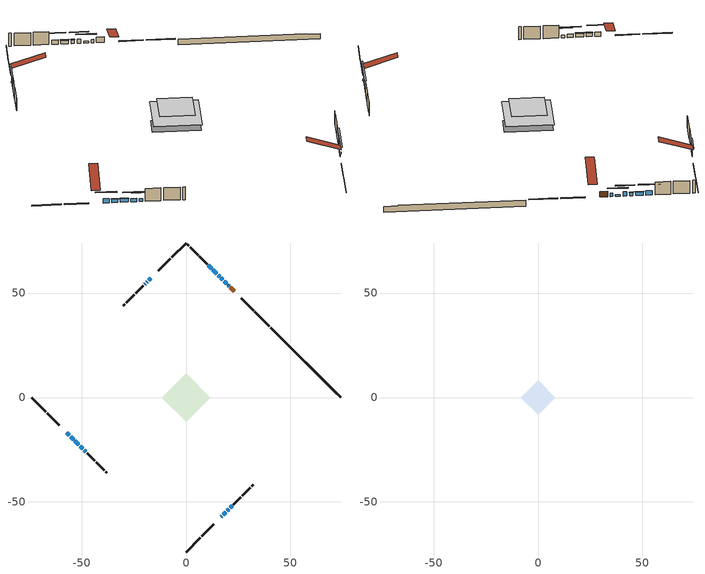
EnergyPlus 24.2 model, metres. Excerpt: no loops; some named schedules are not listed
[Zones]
conditioned space
 floor outside (Floor1 construction): -1.72,0 0,1.72 1.72,0 0,-1.72 z0.22
 floor adiabatic (AdiabaticFloorConstruction): -11.5,0 0,11.5 11.5,0 0,-11.5 z2.66
 floor foundation (Slab1 construction): -8.35,3.16 -3.16,8.35 8.35,-3.16 3.16,-8.35 z-2.07
 wall outside (RimJoist1 construction): 0,-73.94 6.91,-67.03 / -73.94,0 -67.03,-6.91 / 0,73.94 -6.91,67.03 / 39.87,34.06 32.96,40.97 z0.22:0.52
 wall outside (RimJoist2 construction): 7.57,-66.37 13.33,-60.61 / -66.37,-7.57 -60.61,-13.33 / -7.57,66.37 -13.33,60.61 / 32.31,41.63 26.54,47.39 z0.22:0.52
 wall outside (AdiabaticWallConstruction 1): 23.1,50.84 21.29,52.65 z0.22:2.25
 wall outside (AdiabaticWallConstruction): 20.63,53.31 20.1,53.84 / 16.08,57.85 15.36,58.58 / -19.56,54.38 -19.86,54.08 z0.22:1.44; 19.44,54.49 18.27,55.66 z0.22:0.83; -16.77,57.16 -17.81,56.12 z0.22:2.2; 17.62,56.32 16.74,57.2 / -18.47,55.47 -18.9,55.03 / 12.25,61.69 10.74,63.2 / 19.74,-54.2 20.46,-53.48 z0.22:1.8; -57.16,-16.77 -55.8,-18.14 z0.22:1.82; -55.14,-18.79 -53.78,-20.16 / -53.12,-20.82 -51.32,-22.61 / 14.71,59.23 12.91,61.03 / -50.67,-23.27 -49.3,-24.64 / 21.12,-52.82 22.02,-51.92 z0.22:1.49; 16.77,-57.16 17.13,-56.8 / -48.65,-25.29 -47.89,-26.05 z0.22:1.19; 17.79,-56.15 19.08,-54.85 z0.22:0.68
 wall outside (Wall1 construction): 22.67,-51.26 26.31,-47.62 / -47.23,-26.7 -43.59,-30.34 / -20.51,53.43 -24.15,49.78 / 10.08,63.85 6.44,67.49 z0.22:5.1
 wall outside (Wall2 construction): 26.97,-46.97 30.84,-43.1 / -42.94,-31 -39.07,-34.87 / -24.81,49.13 -28.68,45.26 / 5.79,68.15 1.92,72.02 z0.22:5.1
 wall outside (Wall3 construction): 31.49,-42.44 32.1,-41.84 / -38.41,-35.52 -37.81,-36.13 / -29.33,44.6 -29.94,44 / 1.26,72.67 0.66,73.28 z0.22:5.1
 wall foundation (FoundationWall1 construction): 40.53,33.41,-2.07 40.53,33.41,0.22 70.6,3.34,0.22 70.6,3.34,0.04 73.94,0,0.04 73.94,0,-2.07
 window (WindowConstruction 15): 20.63,53.31 20.1,53.84 z0.22:1.44
 window (WindowConstruction 5): 19.44,54.49 18.27,55.66 z0.22:0.83
 window (WindowConstruction 6): -16.77,57.16 -17.81,56.12 z0.22:2.2
 window (WindowConstruction 7): 17.62,56.32 16.74,57.2 z0.22:1.8
 window (WindowConstruction 8): -57.16,-16.77 -55.8,-18.14 z0.22:1.82
 window (WindowConstruction 9): -55.14,-18.79 -53.78,-20.16 z0.22:1.49
 window (WindowConstruction 10): -53.12,-20.82 -51.32,-22.61 z0.22:1.49
 window (WindowConstruction 11): 16.77,-57.16 17.13,-56.8 z0.22:1.19
 window (WindowConstruction 12): -18.47,55.47 -18.9,55.03 z0.22:1.8
 window (WindowConstruction 13): 16.08,57.86 15.36,58.58 z0.22:1.44
 window (WindowConstruction 14): 14.7,59.23 12.91,61.03 z0.22:1.49
 window (WindowConstruction 17): 17.79,-56.15 19.08,-54.85 z0.22:0.68
 window (WindowConstruction 16): -19.56,54.38 -19.85,54.08 z0.22:1.44
 window (WindowConstruction): 12.25,61.69 10.74,63.2 z0.22:1.8
 window (WindowConstruction 1): -50.67,-23.27 -49.3,-24.63 z0.22:1.49
 window (WindowConstruction 2): -48.65,-25.29 -47.89,-26.05 z0.22:1.19
 window (WindowConstruction 3): 19.74,-54.2 20.46,-53.48 z0.22:1.8
 window (WindowConstruction 4): 21.12,-52.82 22.02,-51.92 z0.22:1.49
 door (Door): 23.1,50.84 21.29,52.65 z0.22:2.25
 ceiling adiabatic (AdiabaticFloorConstruction): 0,-11.5 11.5,0 0,11.5 -11.5,0 z2.66
attic - vented
 floor to conditioned space (Floor2 construction Reversed): -8.3,0 0,8.3 8.3,0 0,-8.3 z5.1
 roof outside (Roof1 construction): 16.12,-57.82,5.1 8.03,-49.74,8.91 5.9,-51.87,8.91 13.99,-59.95,5.1; -57.82,-16.12,5.1 -49.74,-8.03,8.91 -51.87,-5.9,8.91 -59.95,-13.99,5.1; -16.12,57.82,5.1 -8.03,49.74,8.91 -5.9,51.87,8.91 -13.99,59.95,5.1; 23.76,50.18,5.1 15.68,42.1,8.91 17.81,39.97,8.91 25.89,48.05,5.1
shading: 16.41,57.53 21.31,52.63 21.6,52.92 16.7,57.82 z3.47; -19.68,54.26 -14.91,59.03 -15.2,59.32 -19.97,54.55 z4.84; 14.87,59.06 19.48,54.45 19.78,54.74 15.16,59.36 z4.44; -53.93,-20 -59.03,-14.91 -59.32,-15.2 -54.22,-20.29 z4.46; -53.64,-20.3 -55.28,-18.65 -55.58,-18.94 -53.93,-20.59 z1.69; -51.18,-22.76 -53.26,-20.67 -53.55,-20.96 -51.47,-23.05 z1.69; 17.28,-56.66 16.63,-57.31 16.92,-57.6 17.57,-56.95 z1.39; -19.04,54.89 -18.33,55.61 -18.62,55.9 -19.34,55.18 z2; 15.22,58.72 16.22,57.71 16.51,58 15.51,59.01 z1.64; 12.76,61.17 14.85,59.09 15.14,59.38 13.06,61.46 z1.69; 22.89,-51.05 13.99,-59.95 14.28,-60.24 23.18,-51.34 z6.06; 8.88,65.06 14.12,59.82 14.41,60.11 9.17,65.35 z4.44; -47.44,-26.5 -52.53,-21.4 -52.82,-21.69 -47.73,-26.79 z4.13; -46.02,-27.91 -50.51,-23.43 -50.8,-23.72 -46.32,-28.2 z3.83; 22.33,-51.61 17.87,-56.06 18.16,-56.35 22.62,-51.9 z4.44; 23.88,-50.06 19.25,-54.69 19.54,-54.98 24.17,-50.35 z4.13
[Building]
Building 1: Terrain=Suburbs
[Site:Location]
Toronto City Centre_ON: Latitude {deg}=43.63; Longitude {deg}=-79.39; Time Zone {hr}=-5; Elevation {m}=77; Keep Site Location Information=Yes
[Site:GroundTemperature:Shallow]
5.01852, 3.26908, 3.12898, 3.95918, 7.29196, 10.6092, 13.4851, 15.3069, 15.4617, 13.9799, 11.1774, 7.9619
[Site:WaterMainsTemperature]
Calculation Method=Schedule; Temperature Schedule=mains temperature schedule
[Material] Roughness=Rough; Thermal Absorptance=0.9
Name | Thickness {m} | Conductivity {W/m-K} | Density {kg/m3} | Specific Heat {J/kg-K} | Solar Absorptance | Visible Absorptance
asphalt or fiberglass shingles | 0.00635 | 0.162714 | 1121.4 | 1465.45 | 0.4 | 0.4
ceiling loosefill ins | 0.169333 | 0.0480833 | 16.02 | 1046.75 | 0.7 | 0.7
ceiling stud and cavity | 0.1397 | 0.147193 | 65.682 | 1177.47 | 0.7 | 0.7
concrete 4.0 in. | 0.1016 | 1.803125 | 2242.8 | 837.4 | 0.7 | 0.7
concrete 8.0 in. | 0.2032 | 1.803125 | 2242.8 | 837.4 | 0.7 | 0.7
door material | 0.04445 | 0.053851 | 512.64 | 1214.23 | 0.7 | 0.7
exterior vertical ins | 0.0115321 | 0.029427 | 32.04 | 1214.23 | 0.7 | 0.7
floor covering | 0.0127 | 0.0433444 | 54.468 | 1339.84 | 0.6 | 0.6
floor rigid ins; rim joist rigid ins | 0.051816 | 0.029427 | 32.04 | 1214.23 | 0.7 | 0.7
floor rigid ins 1; wall rigid ins | 0.512978 | 0.029427 | 32.04 | 1214.23 | 0.7 | 0.7
floor stud and cavity | 0.1397 | 0.0833205 | 92.3553 | 1139.71 | 0.7 | 0.7
floor stud and cavity 1 | 0.1397 | 1.75129 | 37.0049 | 1207.88 | 0.7 | 0.7
furniture material conditioned space 1 | 0.1524 | 0.115458 | 640.8 | 1214.23 | 0.6 | 0.6
gypsum board | 0.0127 | 0.160291 | 801 | 837.4 | 0.6 | 0.6
gypsum board 1 | 0.0127 | 0.160291 | 801 | 837.4 | 0.7 | 0.7
osb sheathing 0.5 in. | 0.0127 | 0.115458 | 512.64 | 1214.23 | 0.7 | 0.7
osb sheathing 0.75 in. | 0.01905 | 0.115458 | 512.64 | 1214.23 | 0.7 | 0.7
osb sheathing 2.0 in. | 0.0508 | 0.115458 | 512.64 | 1214.23 | 0.7 | 0.7
rim joist stud and cavity | 0.0508 | 0.0451784 | 125.044 | 1163.47 | 0.6 | 0.6
rim joist stud and cavity 1 | 0.0508 | 0.275866 | 125.044 | 1163.47 | 0.6 | 0.6
wall stud and cavity | 0.1397 | 0.0810402 | 139.0536 | 1170.24 | 0.7 | 0.7
wall stud and cavity 1 | 0.1397 | 0.0815399 | 139.0536 | 1170.24 | 0.7 | 0.7
wall stud and cavity 2 | 0.1397 | 0.118593 | 139.0536 | 1170.24 | 0.7 | 0.7
wall stud and cavity 3 | 0.0889 | 0.380278 | 52.3479 | 1209.89 | 0.7 | 0.7
wall stud and cavity 4 | 0.0889 | 0.391764 | 83.0341 | 1211.67 | 0.7 | 0.7
wood siding | 0.0254 | 0.102417 | 544.68 | 1172.36 | 0.4 | 0.4
wood siding 1; wood siding 2; wood siding 3 | 0.0254 | 0.102417 | 544.68 | 1172.36 | 0.7 | 0.7
[WindowMaterial:SimpleGlazingSystem]
Name | U-Factor {W/m2-K} | Solar Heat Gain Coefficient
WindowMaterial | 1.91803 | 0.61
WindowMaterial 1 | 1.86466 | 0.64
WindowMaterial 10 | 2.15367 | 0.45
WindowMaterial 11 | 2.07361 | 0.51
WindowMaterial 12 | 1.97424 | 0.56
WindowMaterial 13 | 2.52557 | 0.5
WindowMaterial 14 | 2.33479 | 0.56
WindowMaterial 15 | 5.70412 | 0.6
WindowMaterial 2 | 2.02932 | 0.53
WindowMaterial 3 | 2.11676 | 0.48
WindowMaterial 4 | 1.97992 | 0.57
WindowMaterial 5 | 2.25246 | 0.59
WindowMaterial 6 | 2.07133 | 0.54
WindowMaterial 7 | 1.96232 | 0.58
WindowMaterial 8 | 1.92314 | 0.6
WindowMaterial 9 | 1.94528 | 0.59
[Construction]
AdiabaticFloorConstruction: floor stud and cavity 1, floor rigid ins 1, osb sheathing 0.75 in., floor covering
AdiabaticWallConstruction: wood siding 2, wall rigid ins, wall stud and cavity 3, gypsum board
AdiabaticWallConstruction 1: wood siding 3, wall rigid ins, wall stud and cavity 3, gypsum board
Door: door material
Floor1 construction: floor stud and cavity, floor rigid ins, osb sheathing 0.75 in., floor covering
Floor2 construction Reversed: gypsum board, ceiling stud and cavity, ceiling loosefill ins
FoundationWall1 construction: concrete 8.0 in., gypsum board 1
furniture construction conditioned space 1: furniture material conditioned space 1
PartitionWallConstruction: gypsum board, wall stud and cavity 4, gypsum board
RimJoist1 construction: wood siding 1, osb sheathing 2.0 in., rim joist stud and cavity
RimJoist2 construction: wood siding 1, rim joist rigid ins, osb sheathing 2.0 in., rim joist stud and cavity 1
Roof1 construction: asphalt or fiberglass shingles
Slab1 construction: concrete 4.0 in.
Wall1 construction: wood siding, osb sheathing 0.5 in., wall stud and cavity, gypsum board
Wall2 construction: wood siding, osb sheathing 0.5 in., wall stud and cavity 1, gypsum board
Wall3 construction: wood siding, osb sheathing 0.5 in., wall stud and cavity 2, gypsum board
WindowConstruction: WindowMaterial
WindowConstruction 1: WindowMaterial 1
WindowConstruction 10; WindowConstruction 14; WindowConstruction 4: WindowMaterial 4
WindowConstruction 11: WindowMaterial 10
WindowConstruction 12: WindowMaterial 11
WindowConstruction 13: WindowMaterial 12
WindowConstruction 15: WindowMaterial 13
WindowConstruction 16: WindowMaterial 14
WindowConstruction 17: WindowMaterial 15
WindowConstruction 2: WindowMaterial 2
WindowConstruction 3: WindowMaterial 3
WindowConstruction 5: WindowMaterial 5
WindowConstruction 6: WindowMaterial 6
WindowConstruction 7: WindowMaterial 7
WindowConstruction 8: WindowMaterial 8
WindowConstruction 9: WindowMaterial 9
[Zone] Multiplier=1; Part of Total Floor Area=Yes
Name | Volume {m3}
attic - vented | 85.1906
conditioned space | 1038.9
[Space]
Name | Zone | Volume {m3}
attic - vented 1 | attic - vented | 85.1906
conditioned space 1 | conditioned space | 1038.9
[ZoneInfiltration:EffectiveLeakageArea]
infil attic - vented 1: Zone or Space=attic - vented 1; Schedule=Always On Discrete; Effective Air Leakage Area {cm2}=5799.16; Stack Coefficient=0.000264958; Wind Coefficient=1.09979e-05
[ZoneMixing]
whole house fan mix: Zone or Space=attic - vented; Schedule=Always On Continuous; Design Flow Rate Calculation Method=Flow/Zone; Design Flow Rate {m3/s}=0; Source Zone or Space=conditioned space
[SurfaceProperty:ExposedFoundationPerimeter]
Slab1: Exposed Perimeter Calculation Method=TotalExposedPerimeter; Total Exposed Perimeter {m}=47.243
[InternalMass] Zone or ZoneList=conditioned space; Space or SpaceList=conditioned space 1
Name | Construction | Surface Area {m2}
furniture mass conditioned space 1 | furniture construction conditioned space 1 | 155.968
partition wall mass | PartitionWallConstruction | 389.92
[Lights]
interior lighting: Zone or ZoneList or Space or SpaceList=conditioned space 1; Schedule=interior lighting schedule; Design Level Calculation Method=LightingLevel; Lighting Level {W}=343.2; Return Air Fraction=0; Fraction Radiant=0.6; Fraction Visible=0.2; Fraction Replaceable=1
[People]
occupants: Zone or ZoneList or Space or SpaceList=conditioned space 1; Number of People Schedule=occupants schedule; Number of People Calculation Method=People; Number of People=3; Fraction Radiant=0.314171; Sensible Heat Fraction=0.56303; Activity Level Schedule=occupants activity schedule; Carbon Dioxide Generation Rate {m3/s-W}=0; Enable ASHRAE 55 Comfort Warnings=No; Mean Radiant Temperature Calculation Type=EnclosureAveraged
[ElectricEquipment] Zone or ZoneList or Space or SpaceList=conditioned space 1; Design Level Calculation Method=EquipmentLevel
Name | Schedule | Design Level {W} | Fraction Latent | Fraction Radiant | Fraction Lost
clothes dryer | clothes dryer schedule | 140.772 | 0.015 | 0.081 | 0.85
clothes washer | clothes washer schedule | 32.1985 | 0.03 | 0.162 | 0.7
cooking range | cooking range schedule | 215.147 | 0.08 | 0.432 | 0.2
dishwasher | dishwasher schedule | 66.8632 | 0.3 | 0.18 | 0.4
fridge | fridge schedule | 72.9452 | 0 | 0.6 | 0
mech vent house fan | mech vent house fan schedule | 7.62 | 0 | 0 | 1
mech vent house fan cfis | mech vent house fan cfis schedule | 0 | 0 | 0 | 0
misc plug loads | misc plug loads schedule | 494.7 | 0.045 | 0.513 | 0.1
whole house fan | Always On Discrete | 0 | 0 | 0 | 1
[OtherEquipment] Zone or ZoneList or Space or SpaceList=conditioned space 1; Design Level Calculation Method=EquipmentLevel
Name | Fuel Type | Schedule | Design Level {W} | Fraction Latent | Fraction Radiant | Fraction Lost
clothes dryer 1 | Electricity | clothes dryer schedule | 0 | 0.015 | 0.081 | 0.85
cooking range 1 | Electricity | cooking range schedule | 0 | 0.08 | 0.432 | 0.2
general water use latent | None | general water use schedule | 62.594 | 1 | 0 | 0
general water use sensible | None | general water use schedule | -61.6891 | 0 | 0.6 | 0
mech vent house fan latent load | None | Always On Discrete | 0 | 1 | 0 | 0
mech vent house fan sensible load | None | Always On Discrete | 0 | 0 | 0 | 0
water heater energy adjustment1 | NaturalGas | Always On Discrete | 0.01 | 0 | 0 | 1
[ZoneInfiltration:DesignFlowRate] Zone or ZoneList or Space or SpaceList=conditioned space 1; Schedule=Always On Discrete; Design Flow Rate Calculation Method=Flow/Zone; Design Flow Rate {m3/s}=0
infil flow; natural vent flow; whole house fan flow
[Foundation:Kiva]
Foundation Kiva 1: Initial Indoor Air Temperature {C}=18; Wall Height Above Grade {m}=0.220005; Wall Depth Below Slab {m}=0.2032; Custom Block Material Name 1=exterior vertical ins; Custom Block Depth 1 {m}=2.28999; Custom Block X Position 1 {m}=0.2159; Custom Block Z Position 1 {m}=0
[Foundation:Kiva:Settings]
Soil Conductivity {W/m-K}=0.849921; Soil Density {kg/m3}=1842.3; Soil Specific Heat {J/kg-K}=418.7; Ground Solar Absorptivity=0.9; Ground Thermal Absorptivity=0.9; Ground Surface Roughness {m}=0.03; Far-Field Width {m}=40; Deep-Ground Boundary Condition=ZeroFlux; Deep-Ground Depth {m}=40; Minimum Cell Dimension {m}=0.2; Maximum Cell Growth Coefficient=3; Simulation Timestep=Timestep
[Exterior:Lights]
exterior lighting: Schedule=exterior lighting schedule; Design Level {W}=75.6
[Schedule:Constant]
Name | Hourly Value
Always On Continuous; mech vent house fan schedule; mech vent house fan cfis schedule; Always On Discrete | 1
occupants activity schedule | 117.228
fridge schedule | 0
[Schedule:Week:Daily]
interior lighting schedule Week Rule - Jan1-Jan27: interior lighting schedule day, interior lighting schedule day, interior lighting schedule day, interior lighting schedule day, interior lighting schedule day, interior lighting schedule day, interior lighting schedule day, interior lighting schedule default day, interior lighting schedule default day, interior lighting schedule default day, interior lighting schedule default day, interior lighting schedule default day
interior lighting schedule Week Rule - Jan28-Feb3: interior lighting schedule day, interior lighting schedule day, interior lighting schedule day, interior lighting schedule day, interior lighting schedule day 1, interior lighting schedule day 1, interior lighting schedule day 1, interior lighting schedule default day, interior lighting schedule default day, interior lighting schedule default day, interior lighting schedule default day, interior lighting schedule default day
interior lighting schedule Week Rule - Feb4-Feb24: interior lighting schedule day 1, interior lighting schedule day 1, interior lighting schedule day 1, interior lighting schedule day 1, interior lighting schedule day 1, interior lighting schedule day 1, interior lighting schedule day 1, interior lighting schedule default day, interior lighting schedule default day, interior lighting schedule default day, interior lighting schedule default day, interior lighting schedule default day
interior lighting schedule Week Rule - Feb25-Mar3: interior lighting schedule day 1, interior lighting schedule day 1, interior lighting schedule day 1, interior lighting schedule day 1, interior lighting schedule day 2, interior lighting schedule day 2, interior lighting schedule day 2, interior lighting schedule default day, interior lighting schedule default day, interior lighting schedule default day, interior lighting schedule default day, interior lighting schedule default day
interior lighting schedule Week Rule - Mar4-Mar31: interior lighting schedule day 2, interior lighting schedule day 2, interior lighting schedule day 2, interior lighting schedule day 2, interior lighting schedule day 2, interior lighting schedule day 2, interior lighting schedule day 2, interior lighting schedule default day, interior lighting schedule default day, interior lighting schedule default day, interior lighting schedule default day, interior lighting schedule default day
interior lighting schedule Week Rule - Apr1-Apr28: interior lighting schedule day 3, interior lighting schedule day 3, interior lighting schedule day 3, interior lighting schedule day 3, interior lighting schedule day 3, interior lighting schedule day 3, interior lighting schedule day 3, interior lighting schedule default day, interior lighting schedule default day, interior lighting schedule default day, interior lighting schedule default day, interior lighting schedule default day
interior lighting schedule Week Rule - Apr29-May5: interior lighting schedule day 3, interior lighting schedule day 3, interior lighting schedule day 4, interior lighting schedule day 4, interior lighting schedule day 4, interior lighting schedule day 4, interior lighting schedule day 4, interior lighting schedule default day, interior lighting schedule default day, interior lighting schedule default day, interior lighting schedule default day, interior lighting schedule default day
interior lighting schedule Week Rule - May6-May26: interior lighting schedule day 4, interior lighting schedule day 4, interior lighting schedule day 4, interior lighting schedule day 4, interior lighting schedule day 4, interior lighting schedule day 4, interior lighting schedule day 4, interior lighting schedule default day, interior lighting schedule default day, interior lighting schedule default day, interior lighting schedule default day, interior lighting schedule default day
interior lighting schedule Week Rule - May27-Jun2: interior lighting schedule day 4, interior lighting schedule day 4, interior lighting schedule day 4, interior lighting schedule day 4, interior lighting schedule day 4, interior lighting schedule day 5, interior lighting schedule day 5, interior lighting schedule default day, interior lighting schedule default day, interior lighting schedule default day, interior lighting schedule default day, interior lighting schedule default day
interior lighting schedule Week Rule - Jun3-Jun30: interior lighting schedule day 5, interior lighting schedule day 5, interior lighting schedule day 5, interior lighting schedule day 5, interior lighting schedule day 5, interior lighting schedule day 5, interior lighting schedule day 5, interior lighting schedule default day, interior lighting schedule default day, interior lighting schedule default day, interior lighting schedule default day, interior lighting schedule default day
interior lighting schedule Week Rule - Jul1-Jul28: interior lighting schedule day 6, interior lighting schedule day 6, interior lighting schedule day 6, interior lighting schedule day 6, interior lighting schedule day 6, interior lighting schedule day 6, interior lighting schedule day 6, interior lighting schedule default day, interior lighting schedule default day, interior lighting schedule default day, interior lighting schedule default day, interior lighting schedule default day
interior lighting schedule Week Rule - Jul29-Aug4: interior lighting schedule day 6, interior lighting schedule day 6, interior lighting schedule day 6, interior lighting schedule day 7, interior lighting schedule day 7, interior lighting schedule day 7, interior lighting schedule day 7, interior lighting schedule default day, interior lighting schedule default day, interior lighting schedule default day, interior lighting schedule default day, interior lighting schedule default day
interior lighting schedule Week Rule - Aug5-Aug25: interior lighting schedule day 7, interior lighting schedule day 7, interior lighting schedule day 7, interior lighting schedule day 7, interior lighting schedule day 7, interior lighting schedule day 7, interior lighting schedule day 7, interior lighting schedule default day, interior lighting schedule default day, interior lighting schedule default day, interior lighting schedule default day, interior lighting schedule default day
interior lighting schedule Week Rule - Aug26-Sep1: interior lighting schedule day 7, interior lighting schedule day 7, interior lighting schedule day 7, interior lighting schedule day 7, interior lighting schedule day 7, interior lighting schedule day 7, interior lighting schedule day 8, interior lighting schedule default day, interior lighting schedule default day, interior lighting schedule default day, interior lighting schedule default day, interior lighting schedule default day
interior lighting schedule Week Rule - Sep2-Sep29: interior lighting schedule day 8, interior lighting schedule day 8, interior lighting schedule day 8, interior lighting schedule day 8, interior lighting schedule day 8, interior lighting schedule day 8, interior lighting schedule day 8, interior lighting schedule default day, interior lighting schedule default day, interior lighting schedule default day, interior lighting schedule default day, interior lighting schedule default day
interior lighting schedule Week Rule - Sep30-Oct6: interior lighting schedule day 8, interior lighting schedule day 9, interior lighting schedule day 9, interior lighting schedule day 9, interior lighting schedule day 9, interior lighting schedule day 9, interior lighting schedule day 9, interior lighting schedule default day, interior lighting schedule default day, interior lighting schedule default day, interior lighting schedule default day, interior lighting schedule default day
interior lighting schedule Week Rule - Oct7-Oct27: interior lighting schedule day 9, interior lighting schedule day 9, interior lighting schedule day 9, interior lighting schedule day 9, interior lighting schedule day 9, interior lighting schedule day 9, interior lighting schedule day 9, interior lighting schedule default day, interior lighting schedule default day, interior lighting schedule default day, interior lighting schedule default day, interior lighting schedule default day
interior lighting schedule Week Rule - Oct28-Nov3: interior lighting schedule day 9, interior lighting schedule day 9, interior lighting schedule day 9, interior lighting schedule day 9, interior lighting schedule day 10, interior lighting schedule day 10, interior lighting schedule day 10, interior lighting schedule default day, interior lighting schedule default day, interior lighting schedule default day, interior lighting schedule default day, interior lighting schedule default day
interior lighting schedule Week Rule - Nov4-Nov24: interior lighting schedule day 10, interior lighting schedule day 10, interior lighting schedule day 10, interior lighting schedule day 10, interior lighting schedule day 10, interior lighting schedule day 10, interior lighting schedule day 10, interior lighting schedule default day, interior lighting schedule default day, interior lighting schedule default day, interior lighting schedule default day, interior lighting schedule default day
interior lighting schedule Week Rule - Nov25-Dec1: interior lighting schedule day 10, interior lighting schedule day 10, interior lighting schedule day 10, interior lighting schedule day 10, interior lighting schedule day 10, interior lighting schedule day 10, interior lighting schedule day 11, interior lighting schedule default day, interior lighting schedule default day, interior lighting schedule default day, interior lighting schedule default day, interior lighting schedule default day
interior lighting schedule Week Rule - Dec2-Dec31: interior lighting schedule day 11, interior lighting schedule day 11, interior lighting schedule day 11, interior lighting schedule day 11, interior lighting schedule day 11, interior lighting schedule day 11, interior lighting schedule day 11, interior lighting schedule default day, interior lighting schedule default day, interior lighting schedule default day, interior lighting schedule default day, interior lighting schedule default day
occupants schedule Week Rule - Jan1-Dec31: occupants schedule day, occupants schedule day, occupants schedule day, occupants schedule day, occupants schedule day, occupants schedule day, occupants schedule day, occupants schedule default day, occupants schedule default day, occupants schedule default day, occupants schedule default day, occupants schedule default day
clothes dryer schedule Week Rule - Jan1-Dec31: clothes dryer schedule day, clothes dryer schedule day, clothes dryer schedule day, clothes dryer schedule day, clothes dryer schedule day, clothes dryer schedule day, clothes dryer schedule day, clothes dryer schedule default day, clothes dryer schedule default day, clothes dryer schedule default day, clothes dryer schedule default day, clothes dryer schedule default day
clothes washer schedule Week Rule - Jan1-Dec31: clothes washer schedule day, clothes washer schedule day, clothes washer schedule day, clothes washer schedule day, clothes washer schedule day, clothes washer schedule day, clothes washer schedule day, clothes washer schedule default day, clothes washer schedule default day, clothes washer schedule default day, clothes washer schedule default day, clothes washer schedule default day
cooking range schedule Week Rule - Jan1-Dec31: cooking range schedule day, cooking range schedule day, cooking range schedule day, cooking range schedule day, cooking range schedule day, cooking range schedule day, cooking range schedule day, cooking range schedule default day, cooking range schedule default day, cooking range schedule default day, cooking range schedule default day, cooking range schedule default day
dishwasher schedule Week Rule - Jan1-Dec31: dishwasher schedule day, dishwasher schedule day, dishwasher schedule day, dishwasher schedule day, dishwasher schedule day, dishwasher schedule day, dishwasher schedule day, dishwasher schedule default day, dishwasher schedule default day, dishwasher schedule default day, dishwasher schedule default day, dishwasher schedule default day
misc plug loads schedule Week Rule - Jan1-Dec31: misc plug loads schedule day, misc plug loads schedule day, misc plug loads schedule day, misc plug loads schedule day, misc plug loads schedule day, misc plug loads schedule day, misc plug loads schedule day, misc plug loads schedule default day, misc plug loads schedule default day, misc plug loads schedule default day, misc plug loads schedule default day, misc plug loads schedule default day
general water use schedule Week Rule - Jan1-Dec31: general water use schedule day, general water use schedule day, general water use schedule day, general water use schedule day, general water use schedule day, general water use schedule day, general water use schedule day, general water use schedule default day, general water use schedule default day, general water use schedule default day, general water use schedule default day, general water use schedule default day
exterior lighting schedule Week Rule - Jan1-Jan27: exterior lighting schedule day, exterior lighting schedule day, exterior lighting schedule day, exterior lighting schedule day, exterior lighting schedule day, exterior lighting schedule day, exterior lighting schedule day, exterior lighting schedule default day, exterior lighting schedule default day, exterior lighting schedule default day, exterior lighting schedule default day, exterior lighting schedule default day
exterior lighting schedule Week Rule - Jan28-Feb3: exterior lighting schedule day, exterior lighting schedule day, exterior lighting schedule day, exterior lighting schedule day, exterior lighting schedule day 1, exterior lighting schedule day 1, exterior lighting schedule day 1, exterior lighting schedule default day, exterior lighting schedule default day, exterior lighting schedule default day, exterior lighting schedule default day, exterior lighting schedule default day
exterior lighting schedule Week Rule - Feb4-Feb24: exterior lighting schedule day 1, exterior lighting schedule day 1, exterior lighting schedule day 1, exterior lighting schedule day 1, exterior lighting schedule day 1, exterior lighting schedule day 1, exterior lighting schedule day 1, exterior lighting schedule default day, exterior lighting schedule default day, exterior lighting schedule default day, exterior lighting schedule default day, exterior lighting schedule default day
exterior lighting schedule Week Rule - Feb25-Mar3: exterior lighting schedule day 1, exterior lighting schedule day 1, exterior lighting schedule day 1, exterior lighting schedule day 1, exterior lighting schedule day 2, exterior lighting schedule day 2, exterior lighting schedule day 2, exterior lighting schedule default day, exterior lighting schedule default day, exterior lighting schedule default day, exterior lighting schedule default day, exterior lighting schedule default day
exterior lighting schedule Week Rule - Mar4-Mar31: exterior lighting schedule day 2, exterior lighting schedule day 2, exterior lighting schedule day 2, exterior lighting schedule day 2, exterior lighting schedule day 2, exterior lighting schedule day 2, exterior lighting schedule day 2, exterior lighting schedule default day, exterior lighting schedule default day, exterior lighting schedule default day, exterior lighting schedule default day, exterior lighting schedule default day
exterior lighting schedule Week Rule - Apr1-Apr28: exterior lighting schedule day 3, exterior lighting schedule day 3, exterior lighting schedule day 3, exterior lighting schedule day 3, exterior lighting schedule day 3, exterior lighting schedule day 3, exterior lighting schedule day 3, exterior lighting schedule default day, exterior lighting schedule default day, exterior lighting schedule default day, exterior lighting schedule default day, exterior lighting schedule default day
exterior lighting schedule Week Rule - Apr29-May5: exterior lighting schedule day 3, exterior lighting schedule day 3, exterior lighting schedule day 4, exterior lighting schedule day 4, exterior lighting schedule day 4, exterior lighting schedule day 4, exterior lighting schedule day 4, exterior lighting schedule default day, exterior lighting schedule default day, exterior lighting schedule default day, exterior lighting schedule default day, exterior lighting schedule default day
exterior lighting schedule Week Rule - May6-May26: exterior lighting schedule day 4, exterior lighting schedule day 4, exterior lighting schedule day 4, exterior lighting schedule day 4, exterior lighting schedule day 4, exterior lighting schedule day 4, exterior lighting schedule day 4, exterior lighting schedule default day, exterior lighting schedule default day, exterior lighting schedule default day, exterior lighting schedule default day, exterior lighting schedule default day
exterior lighting schedule Week Rule - May27-Jun2: exterior lighting schedule day 4, exterior lighting schedule day 4, exterior lighting schedule day 4, exterior lighting schedule day 4, exterior lighting schedule day 4, exterior lighting schedule day 5, exterior lighting schedule day 5, exterior lighting schedule default day, exterior lighting schedule default day, exterior lighting schedule default day, exterior lighting schedule default day, exterior lighting schedule default day
exterior lighting schedule Week Rule - Jun3-Jun30: exterior lighting schedule day 5, exterior lighting schedule day 5, exterior lighting schedule day 5, exterior lighting schedule day 5, exterior lighting schedule day 5, exterior lighting schedule day 5, exterior lighting schedule day 5, exterior lighting schedule default day, exterior lighting schedule default day, exterior lighting schedule default day, exterior lighting schedule default day, exterior lighting schedule default day
exterior lighting schedule Week Rule - Jul1-Jul28: exterior lighting schedule day 6, exterior lighting schedule day 6, exterior lighting schedule day 6, exterior lighting schedule day 6, exterior lighting schedule day 6, exterior lighting schedule day 6, exterior lighting schedule day 6, exterior lighting schedule default day, exterior lighting schedule default day, exterior lighting schedule default day, exterior lighting schedule default day, exterior lighting schedule default day
exterior lighting schedule Week Rule - Jul29-Aug4: exterior lighting schedule day 6, exterior lighting schedule day 6, exterior lighting schedule day 6, exterior lighting schedule day 7, exterior lighting schedule day 7, exterior lighting schedule day 7, exterior lighting schedule day 7, exterior lighting schedule default day, exterior lighting schedule default day, exterior lighting schedule default day, exterior lighting schedule default day, exterior lighting schedule default day
exterior lighting schedule Week Rule - Aug5-Aug25: exterior lighting schedule day 7, exterior lighting schedule day 7, exterior lighting schedule day 7, exterior lighting schedule day 7, exterior lighting schedule day 7, exterior lighting schedule day 7, exterior lighting schedule day 7, exterior lighting schedule default day, exterior lighting schedule default day, exterior lighting schedule default day, exterior lighting schedule default day, exterior lighting schedule default day
exterior lighting schedule Week Rule - Aug26-Sep1: exterior lighting schedule day 7, exterior lighting schedule day 7, exterior lighting schedule day 7, exterior lighting schedule day 7, exterior lighting schedule day 7, exterior lighting schedule day 7, exterior lighting schedule day 8, exterior lighting schedule default day, exterior lighting schedule default day, exterior lighting schedule default day, exterior lighting schedule default day, exterior lighting schedule default day
exterior lighting schedule Week Rule - Sep2-Sep29: exterior lighting schedule day 8, exterior lighting schedule day 8, exterior lighting schedule day 8, exterior lighting schedule day 8, exterior lighting schedule day 8, exterior lighting schedule day 8, exterior lighting schedule day 8, exterior lighting schedule default day, exterior lighting schedule default day, exterior lighting schedule default day, exterior lighting schedule default day, exterior lighting schedule default day
exterior lighting schedule Week Rule - Sep30-Oct6: exterior lighting schedule day 8, exterior lighting schedule day 9, exterior lighting schedule day 9, exterior lighting schedule day 9, exterior lighting schedule day 9, exterior lighting schedule day 9, exterior lighting schedule day 9, exterior lighting schedule default day, exterior lighting schedule default day, exterior lighting schedule default day, exterior lighting schedule default day, exterior lighting schedule default day
[Schedule:Year]
interior lighting schedule: interior lighting schedule Week Rule - Jan1-Jan27, 1, 1, 1, 27, interior lighting schedule Week Rule - Jan28-Feb3, 1, 28, 2, 3, interior lighting schedule Week Rule - Feb4-Feb24, 2, 4, 2, 24, interior lighting schedule Week Rule - Feb25-Mar3, 2, 25, 3, 3, interior lighting schedule Week Rule - Mar4-Mar31, 3, 4, 3, 31, interior lighting schedule Week Rule - Apr1-Apr28, 4, 1, 4, 28, interior lighting schedule Week Rule - Apr29-May5, 4, 29, 5, 5, interior lighting schedule Week Rule - May6-May26, 5, 6, 5, 26, interior lighting schedule Week Rule - May27-Jun2, 5, 27, 6, 2, interior lighting schedule Week Rule - Jun3-Jun30, 6, 3, 6, 30, interior lighting schedule Week Rule - Jul1-Jul28, 7, 1, 7, 28, interior lighting schedule Week Rule - Jul29-Aug4, 7, 29, 8, 4, interior lighting schedule Week Rule - Aug5-Aug25, 8, 5, 8, 25, interior lighting schedule Week Rule - Aug26-Sep1, 8, 26, 9, 1, interior lighting schedule Week Rule - Sep2-Sep29, 9, 2, 9, 29, interior lighting schedule Week Rule - Sep30-Oct6, 9, 30, 10, 6, interior lighting schedule Week Rule - Oct7-Oct27, 10, 7, 10, 27, interior lighting schedule Week Rule - Oct28-Nov3, 10, 28, 11, 3, interior lighting schedule Week Rule - Nov4-Nov24, 11, 4, 11, 24, interior lighting schedule Week Rule - Nov25-Dec1, 11, 25, 12, 1, interior lighting schedule Week Rule - Dec2-Dec31, 12, 2, 12, 31
occupants schedule: occupants schedule Week Rule - Jan1-Dec31, 1, 1, 12, 31
clothes dryer schedule: clothes dryer schedule Week Rule - Jan1-Dec31, 1, 1, 12, 31
clothes washer schedule: clothes washer schedule Week Rule - Jan1-Dec31, 1, 1, 12, 31
cooking range schedule: cooking range schedule Week Rule - Jan1-Dec31, 1, 1, 12, 31
dishwasher schedule: dishwasher schedule Week Rule - Jan1-Dec31, 1, 1, 12, 31
misc plug loads schedule: misc plug loads schedule Week Rule - Jan1-Dec31, 1, 1, 12, 31
general water use schedule: general water use schedule Week Rule - Jan1-Dec31, 1, 1, 12, 31
exterior lighting schedule: exterior lighting schedule Week Rule - Jan1-Jan27, 1, 1, 1, 27, exterior lighting schedule Week Rule - Jan28-Feb3, 1, 28, 2, 3, exterior lighting schedule Week Rule - Feb4-Feb24, 2, 4, 2, 24, exterior lighting schedule Week Rule - Feb25-Mar3, 2, 25, 3, 3, exterior lighting schedule Week Rule - Mar4-Mar31, 3, 4, 3, 31, exterior lighting schedule Week Rule - Apr1-Apr28, 4, 1, 4, 28, exterior lighting schedule Week Rule - Apr29-May5, 4, 29, 5, 5, exterior lighting schedule Week Rule - May6-May26, 5, 6, 5, 26, exterior lighting schedule Week Rule - May27-Jun2, 5, 27, 6, 2, exterior lighting schedule Week Rule - Jun3-Jun30, 6, 3, 6, 30, exterior lighting schedule Week Rule - Jul1-Jul28, 7, 1, 7, 28, exterior lighting schedule Week Rule - Jul29-Aug4, 7, 29, 8, 4, exterior lighting schedule Week Rule - Aug5-Aug25, 8, 5, 8, 25, exterior lighting schedule Week Rule - Aug26-Sep1, 8, 26, 9, 1, exterior lighting schedule Week Rule - Sep2-Sep29, 9, 2, 9, 29, exterior lighting schedule Week Rule - Sep30-Oct6, 9, 30, 10, 6, exterior lighting schedule Week Rule - Oct7-Oct27, 10, 7, 10, 27, exterior lighting schedule Week Rule - Oct28-Nov3, 10, 28, 11, 3, exterior lighting schedule Week Rule - Nov4-Nov24, 11, 4, 11, 24, exterior lighting schedule Week Rule - Nov25-Dec1, 11, 25, 12, 1, exterior lighting schedule Week Rule - Dec2-Dec31, 12, 2, 12, 31
[Schedule:Compact]
mains temperature schedule: Through: 01/01, For: AllDays, Until: 24:00, 8.80333, Through: 01/02, For: AllDays, Until: 24:00, 8.74333, Through: 01/03, For: AllDays, Until: 24:00, 8.68389, Through: 01/04, For: AllDays, Until: 24:00, 8.62611, Through: 01/05, For: AllDays, Until: 24:00, 8.56944, Through: 01/06, For: AllDays, Until: 24:00, 8.51389, Through: 01/07, For: AllDays, Until: 24:00, 8.45944, Through: 01/08, For: AllDays, Until: 24:00, 8.40611, Through: 01/09, For: AllDays, Until: 24:00, 8.35389, Through: 01/10, For: AllDays, Until: 24:00, 8.30278, Through: 01/11, For: AllDays, Until: 24:00, 8.25333, Through: 01/12, For: AllDays, Until: 24:00, 8.205, Through: 01/13, For: AllDays, Until: 24:00, 8.15778, Through: 01/14, For: AllDays, Until: 24:00, 8.11222, Through: 01/15, For: AllDays, Until: 24:00, 8.06778, Through: 01/16, For: AllDays, Until: 24:00, 8.02444, Through: 01/17, For: AllDays, Until: 24:00, 7.98222, Through: 01/18, For: AllDays, Until: 24:00, 7.94167, Through: 01/19, For: AllDays, Until: 24:00, 7.90222, Through: 01/20, For: AllDays, Until: 24:00, 7.86444, Through: 01/21, For: AllDays, Until: 24:00, 7.82778, Through: 01/22, For: AllDays, Until: 24:00, 7.79278, Through: 01/23, For: AllDays, Until: 24:00, 7.75889, Through: 01/24, For: AllDays, Until: 24:00, 7.72667, Through: 01/25, For: AllDays, Until: 24:00, 7.69556, Through: 01/26, For: AllDays, Until: 24:00, 7.66611, Through: 01/27, For: AllDays, Until: 24:00, 7.63778, Through: 01/28, For: AllDays, Until: 24:00, 7.61111, Through: 01/29, For: AllDays, Until: 24:00, 7.58556, Through: 01/30, For: AllDays, Until: 24:00, 7.56167, Through: 01/31, For: AllDays, Until: 24:00, 7.53944, Through: 02/01, For: AllDays, Until: 24:00, 7.51833, Through: 02/02, For: AllDays, Until: 24:00, 7.49889, Through: 02/03, For: AllDays, Until: 24:00, 7.48111, Through: 02/04, For: AllDays, Until: 24:00, 7.46444, Through: 02/05, For: AllDays, Until: 24:00, 7.44944, Through: 02/06, For: AllDays, Until: 24:00, 7.43556, Through: 02/07, For: AllDays, Until: 24:00, 7.42333, Through: 02/08, For: AllDays, Until: 24:00, 7.41278, Through: 02/09, For: AllDays, Until: 24:00, 7.40389, Through: 02/10, For: AllDays, Until: 24:00, 7.39611, Through: 02/11, For: AllDays, Until: 24:00, 7.39, Through: 02/12, For: AllDays, Until: 24:00, 7.38556, Through: 02/13, For: AllDays, Until: 24:00, 7.38222, Through: 02/14, For: AllDays, Until: 24:00, 7.38056, Through: 02/15, For: AllDays, Until: 24:00, 7.38056, Through: 02/16, For: AllDays, Until: 24:00, 7.38222, Through: 02/17, For: AllDays, Until: 24:00, 7.385, Through: 02/18, For: AllDays, Until: 24:00, 7.38944, Through: 02/19, For: AllDays, Until: 24:00, 7.395, Through: 02/20, For: AllDays, Until: 24:00, 7.40278, Through: 02/21, For: AllDays, Until: 24:00, 7.41167, Through: 02/22, For: AllDays, Until: 24:00, 7.42222, Through: 02/23, For: AllDays, Until: 24:00, 7.43389, Through: 02/24, For: AllDays, Until: 24:00, 7.44722, Through: 02/25, For: AllDays, Until: 24:00, 7.46222, Through: 02/26, For: AllDays, Until: 24:00, 7.47833, Through: 02/27, For: AllDays, Until: 24:00, 7.49611, Through: 02/28, For: AllDays, Until: 24:00, 7.51556, Through: 03/01, For: AllDays, Until: 24:00, 7.53667, Through: 03/02, For: AllDays, Until: 24:00, 7.55889, Through: 03/03, For: AllDays, Until: 24:00, 7.58222, Through: 03/04, For: AllDays, Until: 24:00, 7.60722, Through: 03/05, For: AllDays, Until: 24:00, 7.63389, Through: 03/06, For: AllDays, Until: 24:00, 7.66222, Through: 03/07, For: AllDays, Until: 24:00, 7.69111, Through: 03/08, For: AllDays, Until: 24:00, 7.72222, Through: 03/09, For: AllDays, Until: 24:00, 7.75444, Through: 03/10, For: AllDays, Until: 24:00, 7.78778, Through: 03/11, For: AllDays, Until: 24:00, 7.82278, Through: 03/12, For: AllDays, Until: 24:00, 7.85944, Through: 03/13, For: AllDays, Until: 24:00, 7.89722, Through: 03/14, For: AllDays, Until: 24:00, 7.93611, Through: 03/15, For: AllDays, Until: 24:00, 7.97667, Through: 03/16, For: AllDays, Until: 24:00, 8.01833, Through: 03/17, For: AllDays, Until: 24:00, 8.06167, Through: 03/18, For: AllDays, Until: 24:00, 8.10611, Through: 03/19, For: AllDays, Until: 24:00, 8.15167, Through: 03/20, For: AllDays, Until: 24:00, 8.19833, Through: 03/21, For: AllDays, Until: 24:00, 8.24667, Through: 03/22, For: AllDays, Until: 24:00, 8.29611, Through: 03/23, For: AllDays, Until: 24:00, 8.34667, Through: 03/24, For: AllDays, Until: 24:00, 8.39889, Through: 03/25, For: AllDays, Until: 24:00, 8.45167, Through: 03/26, For: AllDays, Until: 24:00, 8.50611, Through: 03/27, For: AllDays, Until: 24:00, 8.56167, Through: 03/28, For: AllDays, Until: 24:00, 8.61833, Through: 03/29, For: AllDays, Until: 24:00, 8.67611, Through: 03/30, For: AllDays, Until: 24:00, 8.735, Through: 03/31, For: AllDays, Until: 24:00, 8.795, Through: 04/01, For: AllDays, Until: 24:00, 8.85611, Through: 04/02, For: AllDays, Until: 24:00, 8.91833, Through: 04/03, For: AllDays, Until: 24:00, 8.98167, Through: 04/04, For: AllDays, Until: 24:00, 9.04556, Through: 04/05, For: AllDays, Until: 24:00, 9.11111, Through: 04/06, For: AllDays, Until: 24:00, 9.17722, Through: 04/07, For: AllDays, Until: 24:00, 9.24444, Through: 04/08, For: AllDays, Until: 24:00, 9.31222, Through: 04/09, For: AllDays, Until: 24:00, 9.38167, Through: 04/10, For: AllDays, Until: 24:00, 9.45167, Through: 04/11, For: AllDays, Until: 24:00, 9.52222, Through: 04/12, For: AllDays, Until: 24:00, 9.59444, Through: 04/13, For: AllDays, Until: 24:00, 9.66667, Through: 04/14, For: AllDays, Until: 24:00, 9.74, Through: 04/15, For: AllDays, Until: 24:00, 9.81444, Through: 04/16, For: AllDays, Until: 24:00, 9.88944, Through: 04/17, For: AllDays, Until: 24:00, 9.96556, Through: 04/18, For: AllDays, Until: 24:00, 10.0417, Through: 04/19, For: AllDays, Until: 24:00, 10.1189, Through: 04/20, For: AllDays, Until: 24:00, 10.1972, Through: 04/21, For: AllDays, Until: 24:00, 10.2756, Through: 04/22, For: AllDays, Until: 24:00, 10.355, Through: 04/23, For: AllDays, Until: 24:00, 10.435, Through: 04/24, For: AllDays, Until: 24:00, 10.515, Through: 04/25, For: AllDays, Until: 24:00, 10.5961, Through: 04/26, For: AllDays, Until: 24:00, 10.6778, Through: 04/27, For: AllDays, Until: 24:00, 10.76, Through: 04/28, For: AllDays, Until: 24:00, 10.8428, Through: 04/29, For: AllDays, Until: 24:00, 10.9261, Through: 04/30, For: AllDays, Until: 24:00, 11.0094, Through: 05/01, For: AllDays, Until: 24:00, 11.0933, Through: 05/02, For: AllDays, Until: 24:00, 11.1778, Through: 05/03, For: AllDays, Until: 24:00, 11.2628, Through: 05/04, For: AllDays, Until: 24:00, 11.3478, Through: 05/05, For: AllDays, Until: 24:00, 11.4333, Through: 05/06, For: AllDays, Until: 24:00, 11.5189, Through: 05/07, For: AllDays, Until: 24:00, 11.605, Through: 05/08, For: AllDays, Until: 24:00, 11.6917, Through: 05/09, For: AllDays, Until: 24:00, 11.7778, Through: 05/10, For: AllDays, Until: 24:00, 11.865, Through: 05/11, For: AllDays, Until: 24:00, 11.9517, Through: 05/12, For: AllDays, Until: 24:00, 12.0389, Through: 05/13, For: AllDays, Until: 24:00, 12.1261, Through: 05/14, For: AllDays, Until: 24:00, 12.2133, Through: 05/15, For: AllDays, Until: 24:00, 12.3006, Through: 05/16, For: AllDays, Until: 24:00, 12.3883, Through: 05/17, For: AllDays, Until: 24:00, 12.4756, Through: 05/18, For: AllDays, Until: 24:00, 12.5628, Through: 05/19, For: AllDays, Until: 24:00, 12.6506, Through: 05/20, For: AllDays, Until: 24:00, 12.7378, Through: 05/21, For: AllDays, Until: 24:00, 12.825, Through: 05/22, For: AllDays, Until: 24:00, 12.9122, Through: 05/23, For: AllDays, Until: 24:00, 12.9994, Through: 05/24, For: AllDays, Until: 24:00, 13.0861, Through: 05/25, For: AllDays, Until: 24:00, 13.1728, Through: 05/26, For: AllDays, Until: 24:00, 13.2594, Through: 05/27, For: AllDays, Until: 24:00, 13.3456, Through: 05/28, For: AllDays, Until: 24:00, 13.4317, Through: 05/29, For: AllDays, Until: 24:00, 13.5172, Through: 05/30, For: AllDays, Until: 24:00, 13.6028, Through: 05/31, For: AllDays, Until: 24:00, 13.6878, Through: 06/01, For: AllDays, Until: 24:00, 13.7722, Through: 06/02, For: AllDays, Until: 24:00, 13.8567, Through: 06/03, For: AllDays, Until: 24:00, 13.9406, Through: 06/04, For: AllDays, Until: 24:00, 14.0239, Through: 06/05, For: AllDays, Until: 24:00, 14.1067, Through: 06/06, For: AllDays, Until: 24:00, 14.1894, Through: 06/07, For: AllDays, Until: 24:00, 14.2711, Through: 06/08, For: AllDays, Until: 24:00, 14.3528, Through: 06/09, For: AllDays, Until: 24:00, 14.4339, Through: 06/10, For: AllDays, Until: 24:00, 14.5139, Through: 06/11, For: AllDays, Until: 24:00, 14.5939, Through: 06/12, For: AllDays, Until: 24:00, 14.6728, Through: 06/13, For: AllDays, Until: 24:00, 14.7511, Through: 06/14, For: AllDays, Until: 24:00, 14.8289, Through: 06/15, For: AllDays, Until: 24:00, 14.9061, Through: 06/16, For: AllDays, Until: 24:00, 14.9822, Through: 06/17, For: AllDays, Until: 24:00, 15.0578, Through: 06/18, For: AllDays, Until: 24:00, 15.1328, Through: 06/19, For: AllDays, Until: 24:00, 15.2067, Through: 06/20, For: AllDays, Until: 24:00, 15.28, Through: 06/21, For: AllDays, Until: 24:00, 15.3522, Through: 06/22, For: AllDays, Until: 24:00, 15.4239, Through: 06/23, For: AllDays, Until: 24:00, 15.4944, Through: 06/24, For: AllDays, Until: 24:00, 15.5639, Through: 06/25, For: AllDays, Until: 24:00, 15.6328, Through: 06/26, For: AllDays, Until: 24:00, 15.7006, Through: 06/27, For: AllDays, Until: 24:00, 15.7678, Through: 06/28, For: AllDays, Until: 24:00, 15.8333, Through: 06/29, For: AllDays, Until: 24:00, 15.8983, Through: 06/30, For: AllDays, Until: 24:00, 15.9622, Through: 07/01, For: AllDays, Until: 24:00, 16.025, Through: 07/02, For: AllDays, Until: 24:00, 16.0872, Through: 07/03, For: AllDays, Until: 24:00, 16.1478, Through: 07/04, For: AllDays, Until: 24:00, 16.2072, Through: 07/05, For: AllDays, Until: 24:00, 16.2661, Through: 07/06, For: AllDays, Until: 24:00, 16.3233, Through: 07/07, For: AllDays, Until: 24:00, 16.3794, Through: 07/08, For: AllDays, Until: 24:00, 16.435, Through: 07/09, For: AllDays, Until: 24:00, 16.4889, Through: 07/10, For: AllDays, Until: 24:00, 16.5417, Through: 07/11, For: AllDays, Until: 24:00, 16.5928, Through: 07/12, For: AllDays, Until: 24:00, 16.6433, Through: 07/13, For: AllDays, Until: 24:00, 16.6922, Through: 07/14, For: AllDays, Until: 24:00, 16.74, Through: 07/15, For: AllDays, Until: 24:00, 16.7867, Through: 07/16, For: AllDays, Until: 24:00, 16.8322, Through: 07/17, For: AllDays, Until: 24:00, 16.8761, Through: 07/18, For: AllDays, Until: 24:00, 16.9189, Through: 07/19, For: AllDays, Until: 24:00, 16.96, Through: 07/20, For: AllDays, Until: 24:00, 17, Through: 07/21, For: AllDays, Until: 24:00, 17.0389, Through: 07/22, For: AllDays, Until: 24:00, 17.0761, Through: 07/23, For: AllDays, Until: 24:00, 17.1122, Through: 07/24, For: AllDays, Until: 24:00, 17.1467, Through: 07/25, For: AllDays, Until: 24:00, 17.18, Through: 07/26, For: AllDays, Until: 24:00, 17.2117, Through: 07/27, For: AllDays, Until: 24:00, 17.2422, Through: 07/28, For: AllDays, Until: 24:00, 17.2711, Through: 07/29, For: AllDays, Until: 24:00, 17.2983, Through: 07/30, For: AllDays, Until: 24:00, 17.3244, Through: 07/31, For: AllDays, Until: 24:00, 17.3494, Through: 08/01, For: AllDays, Until: 24:00, 17.3728, Through: 08/02, For: AllDays, Until: 24:00, 17.3944, Through: 08/03, For: AllDays, Until: 24:00, 17.4144, Through: 08/04, For: AllDays, Until: 24:00, 17.4333, Through: 08/05, For: AllDays, Until: 24:00, 17.4506, Through: 08/06, For: AllDays, Until: 24:00, 17.4667, Through: 08/07, For: AllDays, Until: 24:00, 17.4811, Through: 08/08, For: AllDays, Until: 24:00, 17.4939, Through: 08/09, For: AllDays, Until: 24:00, 17.5056, Through: 08/10, For: AllDays, Until: 24:00, 17.5156, Through: 08/11, For: AllDays, Until: 24:00, 17.5239, Through: 08/12, For: AllDays, Until: 24:00, 17.5311, Through: 08/13, For: AllDays, Until: 24:00, 17.5361, Through: 08/14, For: AllDays, Until: 24:00, 17.54, Through: 08/15, For: AllDays, Until: 24:00, 17.5428, Through: 08/16, For: AllDays, Until: 24:00, 17.5439, Through: 08/17, For: AllDays, Until: 24:00, 17.5433, Through: 08/18, For: AllDays, Until: 24:00, 17.5411, Through: 08/19, For: AllDays, Until: 24:00, 17.5372, Through: 08/20, For: AllDays, Until: 24:00, 17.5322, Through: 08/21, For: AllDays, Until: 24:00, 17.5256, Through: 08/22, For: AllDays, Until: 24:00, 17.5178, Through: 08/23, For: AllDays, Until: 24:00, 17.5083, Through: 08/24, For: AllDays, Until: 24:00, 17.4972, Through: 08/25, For: AllDays, Until: 24:00, 17.4844, Through: 08/26, For: AllDays, Until: 24:00, 17.4706, Through: 08/27, For: AllDays, Until: 24:00, 17.455, Through: 08/28, For: AllDays, Until: 24:00, 17.4378, Through: 08/29, For: AllDays, Until: 24:00, 17.4194, Through: 08/30, For: AllDays, Until: 24:00, 17.3994, Through: 08/31, For: AllDays, Until: 24:00, 17.3778, Through: 09/01, For: AllDays, Until: 24:00, 17.355, Through: 09/02, For: AllDays, Until: 24:00, 17.3311, Through: 09/03, For: AllDays, Until: 24:00, 17.305, Through: 09/04, For: AllDays, Until: 24:00, 17.2778, Through: 09/05, For: AllDays, Until: 24:00, 17.2494, Through: 09/06, For: AllDays, Until: 24:00, 17.2194, Through: 09/07, For: AllDays, Until: 24:00, 17.1878, Through: 09/08, For: AllDays, Until: 24:00, 17.155, Through: 09/09, For: AllDays, Until: 24:00, 17.1206, Through: 09/10, For: AllDays, Until: 24:00, 17.085, Through: 09/11, For: AllDays, Until: 24:00, 17.0483, Through: 09/12, For: AllDays, Until: 24:00, 17.01, Through: 09/13, For: AllDays, Until: 24:00, 16.97, Through: 09/14, For: AllDays, Until: 24:00, 16.9289, Through: 09/15, For: AllDays, Until: 24:00, 16.8867, Through: 09/16, For: AllDays, Until: 24:00, 16.8428, Through: 09/17, For: AllDays, Until: 24:00, 16.7983, Through: 09/18, For: AllDays, Until: 24:00, 16.7517, Through: 09/19, For: AllDays, Until: 24:00, 16.7044, Through: 09/20, For: AllDays, Until: 24:00, 16.6556, Through: 09/21, For: AllDays, Until: 24:00, 16.6056, Through: 09/22, For: AllDays, Until: 24:00, 16.5544, Through: 09/23, For: AllDays, Until: 24:00, 16.5017, Through: 09/24, For: AllDays, Until: 24:00, 16.4483, Through: 09/25, For: AllDays, Until: 24:00, 16.3933, Through: 09/26, For: AllDays, Until: 24:00, 16.3372, Through: 09/27, For: AllDays, Until: 24:00, 16.2806, Through: 09/28, For: AllDays, Until: 24:00, 16.2222, Through: 09/29, For: AllDays, Until: 24:00, 16.1628, Through: 09/30, For: AllDays, Until: 24:00, 16.1022, Through: 10/01, For: AllDays, Until: 24:00, 16.0406, Through: 10/02, For: AllDays, Until: 24:00, 15.9778, Through: 10/03, For: AllDays, Until: 24:00, 15.9144, Through: 10/04, For: AllDays, Until: 24:00, 15.8494, Through: 10/05, For: AllDays, Until: 24:00, 15.7839, Through: 10/06, For: AllDays, Until: 24:00, 15.7172, Through: 10/07, For: AllDays, Until: 24:00, 15.6494, Through: 10/08, For: AllDays, Until: 24:00, 15.5811, Through: 10/09, For: AllDays, Until: 24:00, 15.5117, Through: 10/10, For: AllDays, Until: 24:00, 15.4411, Through: 10/11, For: AllDays, Until: 24:00, 15.37, Through: 10/12, For: AllDays, Until: 24:00, 15.2978, Through: 10/13, For: AllDays, Until: 24:00, 15.225, Through: 10/14, For: AllDays, Until: 24:00, 15.1511, Through: 10/15, For: AllDays, Until: 24:00, 15.0767, Through: 10/16, For: AllDays, Until: 24:00, 15.0011, Through: 10/17, For: AllDays, Until: 24:00, 14.925, Through: 10/18, For: AllDays, Until: 24:00, 14.8483, Through: 10/19, For: AllDays, Until: 24:00, 14.7706, Through: 10/20, For: AllDays, Until: 24:00, 14.6922, Through: 10/21, For: AllDays, Until: 24:00, 14.6133, Through: 10/22, For: AllDays, Until: 24:00, 14.5339, Through: 10/23, For: AllDays, Until: 24:00, 14.4539, Through: 10/24, For: AllDays, Until: 24:00, 14.3728, Through: 10/25, For: AllDays, Until: 24:00, 14.2917, Through: 10/26, For: AllDays, Until: 24:00, 14.21, Through: 10/27, For: AllDays, Until: 24:00, 14.1272, Through: 10/28, For: AllDays, Until: 24:00, 14.0444, Through: 10/29, For: AllDays, Until: 24:00, 13.9611, Through: 10/30, For: AllDays, Until: 24:00, 13.8772, Through: 10/31, For: AllDays, Until: 24:00, 13.7933, Through: 11/01, For: AllDays, Until: 24:00, 13.7089, Through: 11/02, For: AllDays, Until: 24:00, 13.6239, Through: 11/03, For: AllDays, Until: 24:00, 13.5383, Through: 11/04, For: AllDays, Until: 24:00, 13.4528, Through: 11/05, For: AllDays, Until: 24:00, 13.3667, Through: 11/06, For: AllDays, Until: 24:00, 13.2806, Through: 11/07, For: AllDays, Until: 24:00, 13.1944, Through: 11/08, For: AllDays, Until: 24:00, 13.1078, Through: 11/09, For: AllDays, Until: 24:00, 13.0206, Through: 11/10, For: AllDays, Until: 24:00, 12.9339, Through: 11/11, For: AllDays, Until: 24:00, 12.8467, Through: 11/12, For: AllDays, Until: 24:00, 12.7594, Through: 11/13, For: AllDays, Until: 24:00, 12.6722, Through: 11/14, For: AllDays, Until: 24:00, 12.5844, Through: 11/15, For: AllDays, Until: 24:00, 12.4972, Through: 11/16, For: AllDays, Until: 24:00, 12.41, Through: 11/17, For: AllDays, Until: 24:00, 12.3222, Through: 11/18, For: AllDays, Until: 24:00, 12.235, Through: 11/19, For: AllDays, Until: 24:00, 12.1478, Through: 11/20, For: AllDays, Until: 24:00, 12.0606, Through: 11/21, For: AllDays, Until: 24:00, 11.9733, Through: 11/22, For: AllDays, Until: 24:00, 11.8861, Through: 11/23, For: AllDays, Until: 24:00, 11.7994, Through: 11/24, For: AllDays, Until: 24:00, 11.7128, Through: 11/25, For: AllDays, Until: 24:00, 11.6267, Through: 11/26, For: AllDays, Until: 24:00, 11.5406, Through: 11/27, For: AllDays, Until: 24:00, 11.4544, Through: 11/28, For: AllDays, Until: 24:00, 11.3689, Through: 11/29, For: AllDays, Until: 24:00, 11.2839, Through: 11/30, For: AllDays, Until: 24:00, 11.1989, Through: 12/01, For: AllDays, Until: 24:00, 11.1144, Through: 12/02, For: AllDays, Until: 24:00, 11.03, Through: 12/03, For: AllDays, Until: 24:00, 10.9467, Through: 12/04, For: AllDays, Until: 24:00, 10.8633, Through: 12/05, For: AllDays, Until: 24:00, 10.7806, Through: 12/06, For: AllDays, Until: 24:00, 10.6983, Through: 12/07, For: AllDays, Until: 24:00, 10.6167, Through: 12/08, For: AllDays, Until: 24:00, 10.5356, Through: 12/09, For: AllDays, Until: 24:00, 10.4544, Through: 12/10, For: AllDays, Until: 24:00, 10.3744, Through: 12/11, For: AllDays, Until: 24:00, 10.295, Through: 12/12, For: AllDays, Until: 24:00, 10.2167, Through: 12/13, For: AllDays, Until: 24:00, 10.1383, Through: 12/14, For: AllDays, Until: 24:00, 10.0611, Through: 12/15, For: AllDays, Until: 24:00, 9.98444, Through: 12/16, For: AllDays, Until: 24:00, 9.90833, Through: 12/17, For: AllDays, Until: 24:00, 9.83278, Through: 12/18, For: AllDays, Until: 24:00, 9.75833, Through: 12/19, For: AllDays, Until: 24:00, 9.685, Through: 12/20, For: AllDays, Until: 24:00, 9.61222, Through: 12/21, For: AllDays, Until: 24:00, 9.54, Through: 12/22, For: AllDays, Until: 24:00, 9.46889, Through: 12/23, For: AllDays, Until: 24:00, 9.39889, Through: 12/24, For: AllDays, Until: 24:00, 9.32944, Through: 12/25, For: AllDays, Until: 24:00, 9.26111, Through: 12/26, For: AllDays, Until: 24:00, 9.19389, Through: 12/27, For: AllDays, Until: 24:00, 9.12722, Through: 12/28, For: AllDays, Until: 24:00, 9.06167, Through: 12/29, For: AllDays, Until: 24:00, 8.99722, Through: 12/30, For: AllDays, Until: 24:00, 8.93389, Through: 12/31, For: AllDays, Until: 24:00, 8.87111
